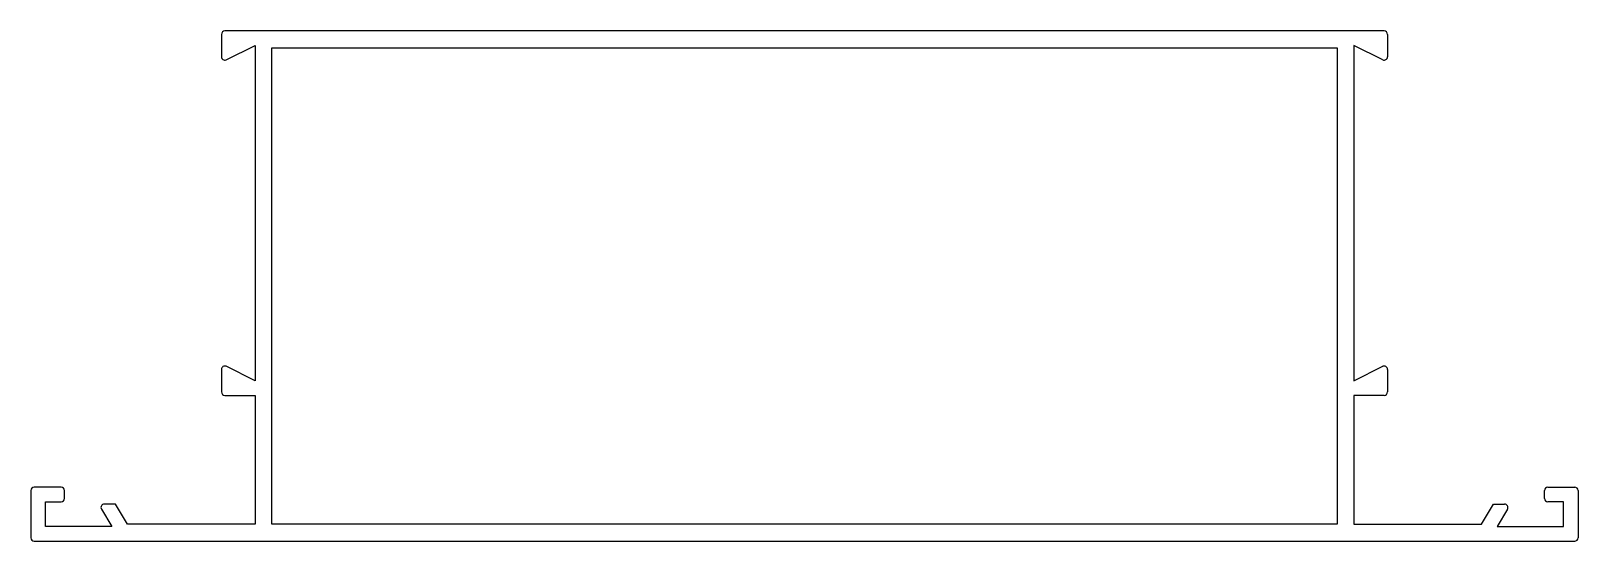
# Model space of a CAD drawing. Extents: x 666 to 804, y 529 to 575.
import ezdxf

# ---------------------------------------------------------------- set-up
doc = ezdxf.new("R2010")
doc.units = 0
doc.layers.get('0').update_dxf_attribs({"linetype": 'CONTINUOUS'})

msp = doc.modelspace()

# ---------------------------------------------------------------- linework, layer by layer
for p, q in [((682.58, 574.42), (682.58, 572.42)), ((786.28, 574.72), (682.88, 574.72)), ((786.58, 574.42), (786.58, 572.42)), ((682.99, 572.14), (685.58, 573.42)), ((685.58, 573.42), (685.58, 543.52)), ((687.08, 573.22), (782.08, 573.22)), ((687.08, 530.72), (687.08, 573.22)), ((782.08, 573.22), (782.08, 530.72)), ((783.58, 573.42), (783.58, 543.52)), ((786.17, 572.14), (783.58, 573.42)), ((682.58, 544.53), (682.58, 542.52)), ((685.58, 543.52), (682.99, 544.81)), ((783.58, 543.52), (786.17, 544.81)), ((786.58, 544.53), (786.58, 542.52)), ((682.88, 542.22), (685.58, 542.22)), ((685.58, 542.22), (685.58, 530.72)), ((783.58, 542.22), (783.58, 530.72)), ((786.28, 542.22), (783.58, 542.22)), ((665.58, 533.72), (665.58, 529.52)), ((668.28, 534.02), (665.88, 534.02)), ((666.88, 532.72), (668.28, 532.72)), ((666.88, 530.52), (666.88, 532.72)), ((668.58, 533.02), (668.58, 533.72)), ((800.58, 533.02), (800.58, 533.72)), ((800.88, 534.02), (803.28, 534.02)), ((802.28, 532.72), (800.88, 532.72)), ((802.28, 530.52), (802.28, 532.72)), ((803.58, 533.72), (803.58, 529.52)), ((671.88, 532.07), (672.81, 530.52)), ((673.12, 532.52), (672.13, 532.52)), ((674.2, 530.72), (673.12, 532.52)), ((794.96, 530.72), (796.04, 532.52)), ((796.04, 532.52), (797.03, 532.52)), ((797.29, 532.07), (796.36, 530.52)), ((672.81, 530.52), (666.88, 530.52)), ((685.58, 530.72), (674.2, 530.72)), ((782.08, 530.72), (687.08, 530.72)), ((783.58, 530.72), (794.96, 530.72)), ((796.36, 530.52), (802.28, 530.52)), ((665.88, 529.22), (803.28, 529.22))]:
    msp.add_line(p, q)
for centre, start, end in [((682.88, 574.42), 90, 180), ((786.28, 574.42), 0, 90), ((682.88, 572.42), 180, 291.8014), ((786.28, 572.42), 248.1986, 0), ((682.88, 544.53), 68.1986, 180), ((786.28, 544.53), 0, 111.8014), ((682.88, 542.52), 180, 270), ((786.28, 542.52), 270, 0), ((665.88, 533.72), 90, 180), ((668.28, 533.72), 0, 90), ((668.28, 533.02), 270, 0), ((800.88, 533.72), 90, 180), ((800.88, 533.02), 180, 270), ((803.28, 533.72), 0, 90), ((672.13, 532.22), 90, 211), ((797.03, 532.22), 329, 90), ((665.88, 529.52), 180, 270), ((803.28, 529.52), 270, 0)]:
    msp.add_arc(centre, 0.3, start, end)

doc.saveas('drawing.dxf')
